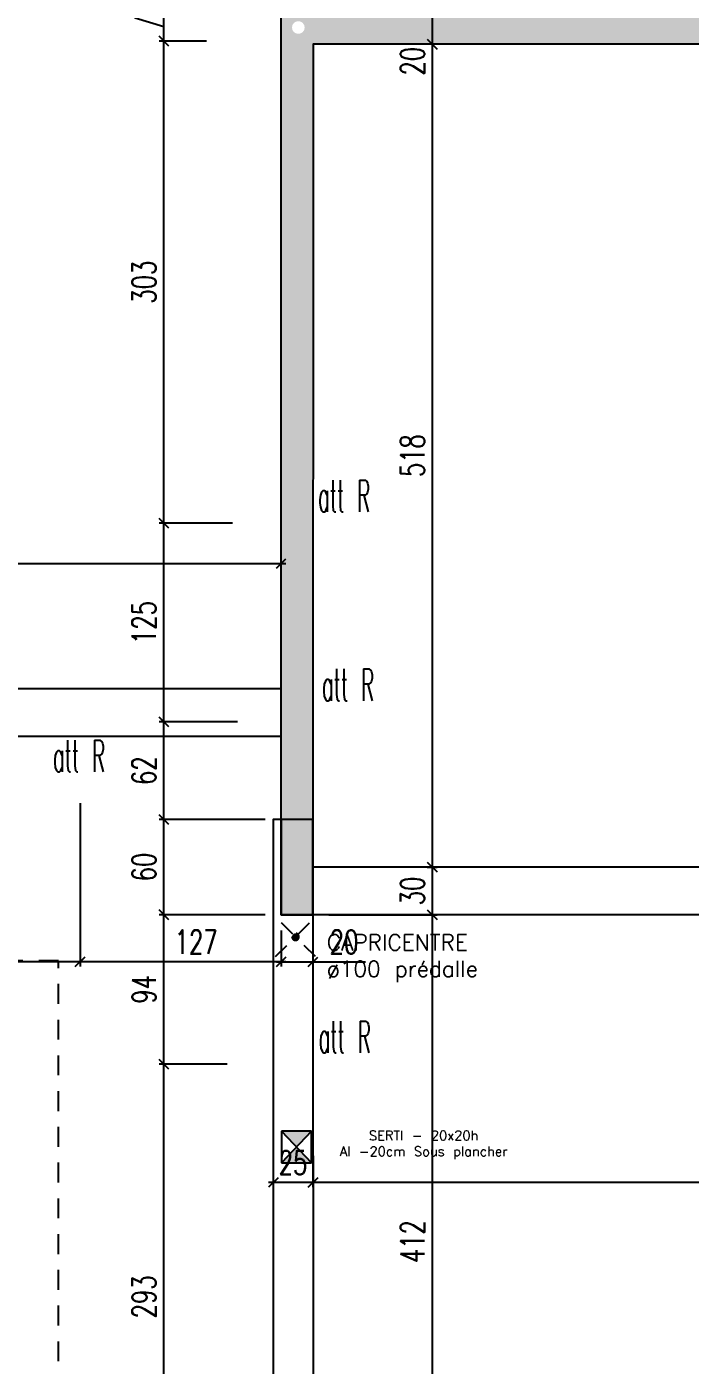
# Model space of a CAD drawing. Extents: x 307 to 786, y -197 to -94.
# Drawn here: x 380.37 to 384.55, y -173.38 to -164.95 of the extents above; entities that cross this region are included whole.
import ezdxf

# ---------------------------------------------------------------- set-up
doc = ezdxf.new("R2010")
doc.units = 0
doc.header["$LTSCALE"] = 0.5
doc.header["$MEASUREMENT"] = 0
doc.linetypes.add('CACHE', pattern=[0.375, 0.25, -0.125])
doc.linetypes.add('CONTINU', pattern=[0])
doc.layers.get('0').update_dxf_attribs({"linetype": 'CONTINUOUS'})
doc.layers.get('DEFPOINTS').update_dxf_attribs({"linetype": 'CONTINUOUS'})
for name, color, linetype in [('1_AJSA_vue2', 13, 'CONTINUOUS'), ('_ SERTI RESERVATION', 6, 'CACHE'), ('_ SERTI RESERVATION ENEDIS', 6, 'CONTINU'), ('_ SERTI RESERVATION SG', 6, 'CONTINU'), ('COTATION', 7, 'CONTINUOUS'), ('ELFOATTR', 7, 'CONTINUOUS'), ('MURS', 3, 'CONTINUOUS'), ('POCHAGE', 254, 'CONTINUOUS'), ('POTEAUX', 1, 'CONTINUOUS'), ('POUTRES', 2, 'CONTINUOUS'), ('REPERE-RAID', 4, 'CONTINUOUS')]:
    doc.layers.add(name, color=color, linetype=linetype)
doc.styles.add('ROMANS8', font='romans.shx', dxfattribs={"width": 0.7})
doc.styles.get("Standard").update_dxf_attribs({"font": 'txt.shx'})
doc.dimstyles.new('COT50 cm', dxfattribs={"dimtxt": 0.15, "dimasz": 0.06, "dimexe": 0.03, "dimexo": 0.1, "dimgap": 0.05, "dimtad": 1, "dimdec": 0, "dimlfac": 100, "dimzin": 0, "dimdsep": 46, "dimtxsty": 'ROMANS8', "dimblk1": 'OBLIQUE', "dimblk2": 'OBLIQUE', "dimsah": 1, "dimcen": 0.03, "dimdle": 0.03, "dimclrt": 1, "dimadec": 0, "dimazin": 0, "dimtfac": 1, "dimtdec": 0, "dimtmove": 0, "dimatfit": 3, "dimfxl": 1, "dimfxlon": 1, "dimtolj": 1, "dimtzin": 0, "dimlwd": -1, "dimlwe": -1, "dimarcsym": 0})

# ---------------------------------------------------------------- blocks, each defined once
blk = doc.blocks.new('_Oblique')
at = {"layer": 'COTATION', "color": 0, "lineweight": -2}
blk.add_line((-0.5, -0.5), (0.5, 0.5), dxfattribs=at)
blk = doc.blocks.new('*D1118')
at = {"layer": 'COTATION', "color": 0, "transparency": 16777216}
for p, q in [((381.2351, -174.4413), (381.2351, -171.4513)), ((381.6338, -171.4813), (381.2051, -171.4813)), ((381.7062, -174.4113), (381.2051, -174.4113))]:
    blk.add_line(p, q, dxfattribs=at)
at = {"layer": 'DEFPOINTS', "color": 0, "transparency": 16777216}
for p in [(381.2351, -171.4813), (381.7338, -171.4813), (381.8062, -174.4113)]:
    blk.add_point(p, dxfattribs=at)
at = {"layer": 'COTATION', "color": 0, "transparency": 16777216, "xscale": 0.06, "yscale": 0.06, "zscale": 0.06}
for p, rotation in [((381.2351, -171.4813), 90), ((381.2351, -174.4113), 270)]:
    blk.add_blockref('_Oblique', p, dxfattribs=dict(at, rotation=rotation))
at = {"layer": 'COTATION', "color": 1, "transparency": 16777216, "insert": (381.1101, -172.9463), "char_height": 0.15, "attachment_point": 5, "rotation": 90, "style": 'ROMANS8'}
blk.add_mtext('\\A1;293', dxfattribs=at)
blk = doc.blocks.new('*D1119')
at = {"layer": 'COTATION', "color": 0, "transparency": 16777216}
for p, q in [((381.2351, -171.5113), (381.2351, -170.5108)), ((381.8728, -170.5408), (381.2051, -170.5408)), ((381.6338, -171.4813), (381.2051, -171.4813))]:
    blk.add_line(p, q, dxfattribs=at)
at = {"layer": 'DEFPOINTS', "color": 0, "transparency": 16777216}
for p in [(381.2351, -170.5408), (381.9728, -170.5408), (381.7338, -171.4813)]:
    blk.add_point(p, dxfattribs=at)
at = {"layer": 'COTATION', "color": 0, "transparency": 16777216, "xscale": 0.06, "yscale": 0.06, "zscale": 0.06}
for p, rotation in [((381.2351, -170.5408), 90), ((381.2351, -171.4813), 270)]:
    blk.add_blockref('_Oblique', p, dxfattribs=dict(at, rotation=rotation))
at = {"layer": 'COTATION', "color": 1, "transparency": 16777216, "insert": (381.1101, -171.011), "char_height": 0.15, "attachment_point": 5, "rotation": 90, "style": 'ROMANS8'}
blk.add_mtext('\\A1;94', dxfattribs=at)
blk = doc.blocks.new('*D1120')
at = {"layer": 'COTATION', "color": 0, "transparency": 16777216}
for p, q in [((381.2351, -170.5708), (381.2351, -169.9114)), ((381.8728, -169.9414), (381.2051, -169.9414)), ((381.8728, -170.5408), (381.2051, -170.5408))]:
    blk.add_line(p, q, dxfattribs=at)
at = {"layer": 'DEFPOINTS', "color": 0, "transparency": 16777216}
for p in [(381.2351, -169.9414), (381.9728, -169.9414), (381.9728, -170.5408)]:
    blk.add_point(p, dxfattribs=at)
at = {"layer": 'COTATION', "color": 0, "transparency": 16777216, "xscale": 0.06, "yscale": 0.06, "zscale": 0.06}
for p, rotation in [((381.2351, -169.9414), 90), ((381.2351, -170.5408), 270)]:
    blk.add_blockref('_Oblique', p, dxfattribs=dict(at, rotation=rotation))
at = {"layer": 'COTATION', "color": 1, "transparency": 16777216, "insert": (381.1101, -170.2411), "char_height": 0.15, "attachment_point": 5, "rotation": 90, "style": 'ROMANS8'}
blk.add_mtext('\\A1;60', dxfattribs=at)
blk = doc.blocks.new('*D1121')
at = {"layer": 'COTATION', "color": 0, "transparency": 16777216}
for p, q in [((381.6982, -169.3263), (381.2051, -169.3263)), ((381.2351, -169.9714), (381.2351, -169.2963)), ((381.8728, -169.9414), (381.2051, -169.9414))]:
    blk.add_line(p, q, dxfattribs=at)
at = {"layer": 'DEFPOINTS', "color": 0, "transparency": 16777216}
for p in [(381.2351, -169.3263), (381.7982, -169.3263), (381.9728, -169.9414)]:
    blk.add_point(p, dxfattribs=at)
at = {"layer": 'COTATION', "color": 0, "transparency": 16777216, "xscale": 0.06, "yscale": 0.06, "zscale": 0.06}
for p, rotation in [((381.2351, -169.3263), 90), ((381.2351, -169.9414), 270)]:
    blk.add_blockref('_Oblique', p, dxfattribs=dict(at, rotation=rotation))
at = {"layer": 'COTATION', "color": 1, "transparency": 16777216, "insert": (381.1101, -169.6338), "char_height": 0.15, "attachment_point": 5, "rotation": 90, "style": 'ROMANS8'}
blk.add_mtext('\\A1;62', dxfattribs=at)
blk = doc.blocks.new('*D1122')
at = {"layer": 'COTATION', "color": 0, "transparency": 16777216}
for p, q in [((381.6657, -168.0763), (381.2051, -168.0763)), ((381.2351, -169.3563), (381.2351, -168.0463)), ((381.6982, -169.3263), (381.2051, -169.3263))]:
    blk.add_line(p, q, dxfattribs=at)
at = {"layer": 'DEFPOINTS', "color": 0, "transparency": 16777216}
for p in [(381.2351, -168.0763), (381.7657, -168.0763), (381.7982, -169.3263)]:
    blk.add_point(p, dxfattribs=at)
at = {"layer": 'COTATION', "color": 0, "transparency": 16777216, "xscale": 0.06, "yscale": 0.06, "zscale": 0.06}
for p, rotation in [((381.2351, -168.0763), 90), ((381.2351, -169.3263), 270)]:
    blk.add_blockref('_Oblique', p, dxfattribs=dict(at, rotation=rotation))
at = {"layer": 'COTATION', "color": 1, "transparency": 16777216, "insert": (381.1101, -168.7013), "char_height": 0.15, "attachment_point": 5, "rotation": 90, "style": 'ROMANS8'}
blk.add_mtext('\\A1;125', dxfattribs=at)
blk = doc.blocks.new('*D1123')
at = {"layer": 'COTATION', "color": 0, "transparency": 16777216}
for p, q in [((381.5028, -165.0413), (381.2051, -165.0413)), ((381.2351, -168.1063), (381.2351, -165.0113)), ((381.6657, -168.0763), (381.2051, -168.0763))]:
    blk.add_line(p, q, dxfattribs=at)
at = {"layer": 'DEFPOINTS', "color": 0, "transparency": 16777216}
for p in [(381.2351, -165.0413), (381.6028, -165.0413), (381.7657, -168.0763)]:
    blk.add_point(p, dxfattribs=at)
at = {"layer": 'COTATION', "color": 0, "transparency": 16777216, "xscale": 0.06, "yscale": 0.06, "zscale": 0.06}
for p, rotation in [((381.2351, -165.0413), 90), ((381.2351, -168.0763), 270)]:
    blk.add_blockref('_Oblique', p, dxfattribs=dict(at, rotation=rotation))
at = {"layer": 'COTATION', "color": 1, "transparency": 16777216, "insert": (381.1101, -166.5588), "char_height": 0.15, "attachment_point": 5, "rotation": 90, "style": 'ROMANS8'}
blk.add_mtext('\\A1;303', dxfattribs=at)
blk = doc.blocks.new('*D1124')
at = {"layer": 'COTATION', "color": 0, "transparency": 16777216}
for p, q in [((381.0551, -164.8973), (381.0551, -164.6423)), ((381.6828, -164.8613), (381.2051, -164.8613)), ((381.2351, -165.0713), (381.2351, -164.8313)), ((381.2351, -164.9513), (381.0551, -164.8973)), ((381.5028, -165.0413), (381.2051, -165.0413))]:
    blk.add_line(p, q, dxfattribs=at)
at = {"layer": 'DEFPOINTS', "color": 0, "transparency": 16777216}
for p in [(381.2351, -164.8613), (381.7828, -164.8613), (381.6028, -165.0413)]:
    blk.add_point(p, dxfattribs=at)
at = {"layer": 'COTATION', "color": 0, "transparency": 16777216, "xscale": 0.06, "yscale": 0.06, "zscale": 0.06}
for p, rotation in [((381.2351, -164.8613), 90), ((381.2351, -165.0413), 270)]:
    blk.add_blockref('_Oblique', p, dxfattribs=dict(at, rotation=rotation))
at = {"layer": 'COTATION', "color": 1, "transparency": 16777216, "insert": (380.9301, -164.7698), "char_height": 0.15, "attachment_point": 5, "rotation": 90, "style": 'ROMANS8'}
blk.add_mtext('\\A1;18', dxfattribs=at)
blk = doc.blocks.new('*D1133')
at = {"layer": 'COTATION', "color": 0, "transparency": 16777216}
for p, q in [((382.924, -174.6861), (382.924, -170.5109)), ((382.2733, -170.5409), (382.954, -170.5409)), ((382.273, -174.6561), (382.954, -174.6561))]:
    blk.add_line(p, q, dxfattribs=at)
at = {"layer": 'DEFPOINTS', "color": 0, "transparency": 16777216}
for p in [(382.1733, -170.5409), (382.924, -170.5409), (382.173, -174.6561)]:
    blk.add_point(p, dxfattribs=at)
at = {"layer": 'COTATION', "color": 0, "transparency": 16777216, "xscale": 0.06, "yscale": 0.06, "zscale": 0.06}
for p, rotation in [((382.924, -170.5409), 90), ((382.924, -174.6561), 270)]:
    blk.add_blockref('_Oblique', p, dxfattribs=dict(at, rotation=rotation))
at = {"layer": 'COTATION', "color": 1, "transparency": 16777216, "insert": (382.799, -172.5985), "char_height": 0.15, "attachment_point": 5, "rotation": 90, "style": 'ROMANS8'}
blk.add_mtext('\\A1;412', dxfattribs=at)
blk = doc.blocks.new('*D1134')
at = {"layer": 'COTATION', "color": 0, "transparency": 16777216}
for p, q in [((382.8909, -170.2409), (382.954, -170.2409)), ((382.924, -170.5709), (382.924, -170.2109)), ((382.2733, -170.5409), (382.954, -170.5409))]:
    blk.add_line(p, q, dxfattribs=at)
at = {"layer": 'DEFPOINTS', "color": 0, "transparency": 16777216}
for p in [(382.7909, -170.2409), (382.924, -170.2409), (382.1733, -170.5409)]:
    blk.add_point(p, dxfattribs=at)
at = {"layer": 'COTATION', "color": 0, "transparency": 16777216, "xscale": 0.06, "yscale": 0.06, "zscale": 0.06}
for p, rotation in [((382.924, -170.2409), 90), ((382.924, -170.5409), 270)]:
    blk.add_blockref('_Oblique', p, dxfattribs=dict(at, rotation=rotation))
at = {"layer": 'COTATION', "color": 1, "transparency": 16777216, "insert": (382.799, -170.3909), "char_height": 0.15, "attachment_point": 5, "rotation": 90, "style": 'ROMANS8'}
blk.add_mtext('\\A1;30', dxfattribs=at)
blk = doc.blocks.new('*D1135')
at = {"layer": 'COTATION', "color": 0, "transparency": 16777216}
for p, q in [((382.924, -170.2709), (382.924, -165.0313)), ((382.9251, -165.0613), (382.894, -165.0613)), ((382.8909, -170.2409), (382.954, -170.2409))]:
    blk.add_line(p, q, dxfattribs=at)
at = {"layer": 'DEFPOINTS', "color": 0, "transparency": 16777216}
for p in [(382.924, -165.0613), (383.0251, -165.0613), (382.7909, -170.2409)]:
    blk.add_point(p, dxfattribs=at)
at = {"layer": 'COTATION', "color": 0, "transparency": 16777216, "xscale": 0.06, "yscale": 0.06, "zscale": 0.06}
for p, rotation in [((382.924, -165.0613), 90), ((382.924, -170.2409), 270)]:
    blk.add_blockref('_Oblique', p, dxfattribs=dict(at, rotation=rotation))
at = {"layer": 'COTATION', "color": 1, "transparency": 16777216, "insert": (382.799, -167.6511), "char_height": 0.15, "attachment_point": 5, "rotation": 90, "style": 'ROMANS8'}
blk.add_mtext('\\A1;518', dxfattribs=at)
blk = doc.blocks.new('*D1136')
at = {"layer": 'COTATION', "color": 0, "transparency": 16777216}
for p, q in [((382.8724, -164.8613), (382.954, -164.8613)), ((382.924, -165.0913), (382.924, -164.8313)), ((382.9251, -165.0613), (382.894, -165.0613))]:
    blk.add_line(p, q, dxfattribs=at)
at = {"layer": 'DEFPOINTS', "color": 0, "transparency": 16777216}
for p in [(382.7724, -164.8613), (382.924, -164.8613), (383.0251, -165.0613)]:
    blk.add_point(p, dxfattribs=at)
at = {"layer": 'COTATION', "color": 0, "transparency": 16777216, "xscale": 0.06, "yscale": 0.06, "zscale": 0.06}
for p, rotation in [((382.924, -164.8613), 90), ((382.924, -165.0613), 270)]:
    blk.add_blockref('_Oblique', p, dxfattribs=dict(at, rotation=rotation))
at = {"layer": 'COTATION', "color": 1, "transparency": 16777216, "insert": (382.799, -165.1679), "char_height": 0.15, "attachment_point": 5, "rotation": 90, "style": 'ROMANS8'}
blk.add_mtext('\\A1;20', dxfattribs=at)
blk = doc.blocks.new('*D1328')
at = {"layer": 'COTATION', "color": 0, "transparency": 16777216}
for p, q in [((388.0528, -171.9459), (388.0528, -172.2566)), ((382.1729, -172.0955), (382.1729, -172.2566)), ((388.0828, -172.2266), (382.1429, -172.2266))]:
    blk.add_line(p, q, dxfattribs=at)
at = {"layer": 'DEFPOINTS', "color": 0, "transparency": 16777216}
for p in [(388.0528, -171.8459), (382.1729, -171.9955), (382.1729, -172.2266)]:
    blk.add_point(p, dxfattribs=at)
at = {"layer": 'COTATION', "color": 0, "transparency": 16777216, "xscale": 0.06, "yscale": 0.06, "zscale": 0.06, "rotation": 180}
blk.add_blockref('_Oblique', (382.1729, -172.2266), dxfattribs=at)
at = {"layer": 'COTATION', "color": 0, "transparency": 16777216, "xscale": 0.06, "yscale": 0.06, "zscale": 0.06}
blk.add_blockref('_Oblique', (388.0528, -172.2266), dxfattribs=at)
at = {"layer": 'COTATION', "color": 1, "transparency": 16777216, "insert": (385.1128, -172.1016), "char_height": 0.15, "attachment_point": 5, "style": 'ROMANS8'}
blk.add_mtext('\\A1;588', dxfattribs=at)
blk = doc.blocks.new('*D1329')
at = {"layer": 'COTATION', "color": 0, "transparency": 16777216}
for p, q in [((382.1729, -172.0955), (382.1729, -172.2566)), ((381.9229, -172.1414), (381.9229, -172.2566)), ((382.2029, -172.2266), (381.8929, -172.2266))]:
    blk.add_line(p, q, dxfattribs=at)
at = {"layer": 'DEFPOINTS', "color": 0, "transparency": 16777216}
for p in [(382.1729, -171.9955), (381.9229, -172.0414), (381.9229, -172.2266)]:
    blk.add_point(p, dxfattribs=at)
at = {"layer": 'COTATION', "color": 0, "transparency": 16777216, "xscale": 0.06, "yscale": 0.06, "zscale": 0.06, "rotation": 180}
blk.add_blockref('_Oblique', (381.9229, -172.2266), dxfattribs=at)
at = {"layer": 'COTATION', "color": 0, "transparency": 16777216, "xscale": 0.06, "yscale": 0.06, "zscale": 0.06}
blk.add_blockref('_Oblique', (382.1729, -172.2266), dxfattribs=at)
at = {"layer": 'COTATION', "color": 1, "transparency": 16777216, "insert": (382.0479, -172.1016), "char_height": 0.15, "attachment_point": 5, "style": 'ROMANS8'}
blk.add_mtext('\\A1;25', dxfattribs=at)
blk = doc.blocks.new('*D1330')
at = {"layer": 'COTATION', "color": 0, "transparency": 16777216}
for p, q in [((375.243, -168.3302), (382.0028, -168.3302)), ((375.273, -168.3302), (375.273, -168.3602)), ((381.9728, -168.3302), (381.9728, -168.3002))]:
    blk.add_line(p, q, dxfattribs=at)
at = {"layer": 'DEFPOINTS', "color": 0, "transparency": 16777216}
for p in [(375.273, -168.302), (381.9728, -168.3302), (381.9728, -168.3638)]:
    blk.add_point(p, dxfattribs=at)
at = {"layer": 'COTATION', "color": 0, "transparency": 16777216, "xscale": 0.06, "yscale": 0.06, "zscale": 0.06, "rotation": 180}
blk.add_blockref('_Oblique', (375.273, -168.3302), dxfattribs=at)
at = {"layer": 'COTATION', "color": 0, "transparency": 16777216, "xscale": 0.06, "yscale": 0.06, "zscale": 0.06}
blk.add_blockref('_Oblique', (381.9728, -168.3302), dxfattribs=at)
at = {"layer": 'COTATION', "color": 1, "transparency": 16777216, "insert": (378.6229, -168.2052), "char_height": 0.15, "attachment_point": 5, "style": 'ROMANS8'}
blk.add_mtext('\\A1;670', dxfattribs=at)
blk = doc.blocks.new('*D1331')
at = {"layer": 'COTATION', "color": 0, "transparency": 16777216}
for p, q in [((381.9728, -170.6408), (381.9728, -170.8674)), ((382.1728, -170.6413), (382.1728, -170.8674)), ((381.9428, -170.8374), (382.1728, -170.8374)), ((382.1728, -170.8374), (382.5028, -170.8374))]:
    blk.add_line(p, q, dxfattribs=at)
at = {"layer": 'DEFPOINTS', "color": 0, "transparency": 16777216}
for p in [(381.9728, -170.5408), (382.1728, -170.5413), (382.1728, -170.8374)]:
    blk.add_point(p, dxfattribs=at)
at = {"layer": 'COTATION', "color": 0, "transparency": 16777216, "xscale": 0.06, "yscale": 0.06, "zscale": 0.06, "rotation": 180}
blk.add_blockref('_Oblique', (381.9728, -170.8374), dxfattribs=at)
at = {"layer": 'COTATION', "color": 0, "transparency": 16777216, "xscale": 0.06, "yscale": 0.06, "zscale": 0.06}
blk.add_blockref('_Oblique', (382.1728, -170.8374), dxfattribs=at)
at = {"layer": 'COTATION', "color": 1, "transparency": 16777216, "insert": (382.3678, -170.7124), "char_height": 0.15, "attachment_point": 5, "style": 'ROMANS8'}
blk.add_mtext('\\A1;20', dxfattribs=at)
blk = doc.blocks.new('*D1332')
at = {"layer": 'COTATION', "color": 0, "transparency": 16777216}
for p, q in [((380.7077, -169.8374), (380.7077, -170.8674)), ((381.9728, -170.6408), (381.9728, -170.8674)), ((382.0028, -170.8374), (380.6777, -170.8374))]:
    blk.add_line(p, q, dxfattribs=at)
at = {"layer": 'DEFPOINTS', "color": 0, "transparency": 16777216}
for p in [(380.7077, -169.6551), (381.9728, -170.5408), (380.7077, -170.8374)]:
    blk.add_point(p, dxfattribs=at)
at = {"layer": 'COTATION', "color": 0, "transparency": 16777216, "xscale": 0.06, "yscale": 0.06, "zscale": 0.06, "rotation": 180}
blk.add_blockref('_Oblique', (380.7077, -170.8374), dxfattribs=at)
at = {"layer": 'COTATION', "color": 0, "transparency": 16777216, "xscale": 0.06, "yscale": 0.06, "zscale": 0.06}
blk.add_blockref('_Oblique', (381.9728, -170.8374), dxfattribs=at)
at = {"layer": 'COTATION', "color": 1, "transparency": 16777216, "insert": (381.438, -170.7124), "char_height": 0.15, "attachment_point": 5, "style": 'ROMANS8'}
blk.add_mtext('\\A1;127', dxfattribs=at)
blk = doc.blocks.new('*D1333')
at = {"layer": 'COTATION', "color": 0, "transparency": 16777216}
for p, q in [((379.5428, -169.8374), (379.5428, -170.8674)), ((380.7077, -169.8374), (380.7077, -170.8674)), ((380.7377, -170.8374), (379.5128, -170.8374))]:
    blk.add_line(p, q, dxfattribs=at)
at = {"layer": 'DEFPOINTS', "color": 0, "transparency": 16777216}
for p in [(379.5428, -169.4163), (380.7077, -169.6551), (379.5428, -170.8374)]:
    blk.add_point(p, dxfattribs=at)
at = {"layer": 'COTATION', "color": 0, "transparency": 16777216, "xscale": 0.06, "yscale": 0.06, "zscale": 0.06, "rotation": 180}
blk.add_blockref('_Oblique', (379.5428, -170.8374), dxfattribs=at)
at = {"layer": 'COTATION', "color": 0, "transparency": 16777216, "xscale": 0.06, "yscale": 0.06, "zscale": 0.06}
blk.add_blockref('_Oblique', (380.7077, -170.8374), dxfattribs=at)
at = {"layer": 'COTATION', "color": 1, "transparency": 16777216, "insert": (380.1252, -170.7124), "char_height": 0.15, "attachment_point": 5, "style": 'ROMANS8'}
blk.add_mtext('\\A1;116', dxfattribs=at)
blk = doc.blocks.new('Ldouille')
h = blk.add_hatch(color=256)
h.dxf.hatch_style = 1
h.paths.add_polyline_path([(8.8, 0, 1), (-8.8, 0, 1)])
for p, q in [((-50, 50), (50, -50)), ((50, 50), (-50, -50))]:
    blk.add_line(p, q)
blk.add_circle((0, 0), 8.82)
at = {"layer": 'ELFOATTR', "flags": 11}
for tag, p in [('LUM', (45.3, -4.4, 0)), ('NOM', (45.3, -21.2, 0))]:
    blk.add_attdef(tag, p, '', height=10, dxfattribs=at)

msp = doc.modelspace()

# ---------------------------------------------------------------- hatches: boundary and pattern name
at = {"layer": '_ SERTI RESERVATION ENEDIS', "linetype": 'CONTINU'}
h = msp.add_hatch(color=6, dxfattribs=at)
h.dxf.hatch_style = 1
h.paths.add_polyline_path([(382.0694, -172.0023), (382.1644, -171.9023), (381.9744, -171.9023)])
h.paths.add_polyline_path([(382.1644, -172.1023), (382.0694, -172.0023), (381.9744, -172.1023)])
at = {"layer": 'POCHAGE'}
h = msp.add_hatch(color=256, dxfattribs=at)
h.dxf.hatch_style = 1
h.paths.add_polyline_path([(382.173, -164.8613), (382.1728, -162.6513), (375.273, -162.6513), (375.273, -162.8513), (381.973, -162.8513), (381.9728, -169.9414), (382.1728, -169.9413), (382.173, -165.0613), (388.0528, -165.0613), (388.0528, -169.9412), (388.2328, -169.9412), (388.2328, -165.0613), (390.8066, -165.0613), (390.8065, -169.9412), (390.9866, -169.9412), (390.9866, -165.0613), (396.8899, -165.0613), (396.8899, -170.9414), (397.0699, -170.9414), (397.0699, -165.0613), (400.7886, -165.0614), (400.7886, -171.6264), (402.5637, -171.6263), (402.5637, -171.4463), (400.9687, -171.4463), (400.9687, -167.6316), (402.2767, -167.6317), (402.2766, -168.685), (402.4566, -168.685), (402.4566, -166.4416), (402.2767, -166.4416), (402.2767, -167.4516), (400.9687, -167.4516), (400.9687, -165.0612), (400.9687, -165.0613), (403.8098, -165.0613), (403.8098, -169.9609), (402.4592, -169.9609), (402.4592, -169.8409), (402.2793, -169.8409), (402.2793, -170.141), (403.8098, -170.141), (403.8098, -171.6263), (403.969, -171.6263), (403.969, -171.621), (403.9699, -164.8613)])
edge = h.paths.add_edge_path(flags=16)
edge.add_arc((396.9697, -164.9585), 0.04, 0, 360)
edge = h.paths.add_edge_path(flags=16)
edge.add_arc((400.8684, -164.9598), 0.04, 0, 360)
edge = h.paths.add_edge_path(flags=16)
edge.add_arc((400.8684, -167.5416), 0.04, 0, 360)
edge = h.paths.add_edge_path(flags=16)
edge.add_arc((402.3696, -166.5416), 0.04, 0, 360)
edge = h.paths.add_edge_path(flags=16)
edge.add_arc((402.3667, -167.5416), 0.04, 0, 360)
edge = h.paths.add_edge_path(flags=16)
edge.add_arc((403.8697, -164.9598), 0.04, 0, 360)
edge = h.paths.add_edge_path(flags=16)
edge.add_arc((402.3663, -168.586), 0.04, 0, 360)
edge = h.paths.add_edge_path(flags=16)
edge.add_arc((400.8684, -171.5263), 0.04, 0, 360)
edge = h.paths.add_edge_path(flags=16)
edge.add_arc((402.4647, -171.5268), 0.04, 0, 360)
edge = h.paths.add_edge_path(flags=16)
edge.add_arc((390.8965, -164.9575), 0.04, 0, 360)
edge = h.paths.add_edge_path(flags=16)
edge.add_arc((403.8897, -171.5263), 0.04, 0, 360)
edge = h.paths.add_edge_path(flags=16)
edge.add_arc((388.1428, -164.957), 0.04, 0, 360)
edge = h.paths.add_edge_path(flags=16)
edge.add_arc((382.0807, -164.9559), 0.04, 0, 360)
edge = h.paths.add_edge_path(flags=16)
edge.add_arc((382.0811, -162.7541), 0.04, 0, 360)
at = {"layer": 'POTEAUX'}
h = msp.add_hatch(color=256, dxfattribs=at)
h.dxf.hatch_style = 1
h.paths.add_polyline_path([(382.1728, -169.9413), (381.9727, -169.9414), (381.9728, -170.5413), (382.1728, -170.5413)])

# ---------------------------------------------------------------- linework, layer by layer
at = {"layer": '1_AJSA_vue2', "linetype": 'CACHE'}
msp.add_lwpolyline([(381.9844, -179.8763), (380.5728, -179.8763), (380.5728, -170.8312), (375.0328, -170.8312), (375.0328, -169.4312)], dxfattribs=at)
at = {"layer": '_ SERTI RESERVATION ENEDIS', "linetype": 'CONTINU'}
for p, q in [((381.9744, -171.9023), (381.9744, -172.1023)), ((382.1644, -171.9023), (381.9744, -171.9023)), ((381.9744, -171.9023), (382.1644, -172.1023)), ((382.1644, -171.9023), (381.9744, -172.1023)), ((382.1644, -172.1023), (382.1644, -171.9023)), ((381.9744, -172.1023), (382.1644, -172.1023))]:
    msp.add_line(p, q, dxfattribs=at)
at = {"layer": 'MURS'}
msp.add_lwpolyline([(402.5637, -171.6263), (400.7886, -171.6264), (400.7886, -165.0614), (397.0699, -165.0613), (397.0699, -171.5412), (396.8899, -171.5412), (396.8899, -165.0613), (390.9866, -165.0613), (390.9866, -170.5412), (390.8064, -170.5412), (390.8066, -165.0613), (388.2328, -165.0613), (388.2328, -170.5412), (388.0528, -170.5412), (388.0528, -165.0613), (382.173, -165.0613), (382.1728, -170.5412), (381.9728, -170.5412), (381.973, -162.8513), (375.073, -162.8513)], dxfattribs=at)
at = {"layer": 'POTEAUX'}
msp.add_lwpolyline([(382.1728, -169.9413), (381.9727, -169.9414), (381.9728, -170.5413), (382.1728, -170.5413)], close=True, dxfattribs=at)
at = {"layer": 'POUTRES'}
for p, q in [((375.273, -169.1163), (381.9728, -169.1163)), ((375.2532, -169.4163), (381.9728, -169.4163)), ((388.0528, -170.2412), (382.1728, -170.2409)), ((396.8899, -170.5416), (382.1728, -170.5409)), ((382.1728, -170.5412), (382.1731, -175.2561))]:
    msp.add_line(p, q, dxfattribs=at)
msp.add_lwpolyline([(381.9727, -169.9414), (381.9227, -169.9414), (381.9231, -175.2561)], dxfattribs=at)

# ---------------------------------------------------------------- block references
at = {"layer": '_ SERTI RESERVATION', "xscale": -0.002500000019839044, "yscale": 0.002500000019839044, "zscale": 0.003999999999999999, "rotation": 180}
msp.add_blockref('Ldouille', (382.0628, -170.6795), dxfattribs=at)

# ---------------------------------------------------------------- texts
at = {"layer": '_ SERTI RESERVATION', "linetype": 'ByBlock', "insert": (382.2601, -170.6648), "char_height": 0.1, "attachment_point": 1}
msp.add_mtext_dynamic_manual_height_columns('CAPRICENTRE\\Pø100 prédalle', width=1.472691, gutter_width=7.9227, heights=[0], dxfattribs=at)
at = {"layer": '_ SERTI RESERVATION SG', "linetype": 'ByBlock', "insert": (382.1335, -171.9), "char_height": 0.06, "attachment_point": 1}
msp.add_mtext_dynamic_manual_height_columns('\\pxqc;SERTI - 20x20h\\PAI -20cm Sous plancher', width=1.470611, gutter_width=1, heights=[0], dxfattribs=at)
at = {"layer": 'REPERE-RAID', "color": 4, "width": 0.45}
for p in [(382.2042, -168.0048), (382.2287, -169.1934), (380.5366, -169.6421), (382.2076, -171.4098)]:
    msp.add_text('att R', height=0.2, dxfattribs=at).set_placement(p)

# ---------------------------------------------------------------- dimensions: what is measured, and where the dimension line sits
at = {"layer": 'COTATION'}
for base, p1, p2, picture, middle in [((381.2351, -164.8613), (381.6028, -165.0413), (381.7828, -164.8613), '*D1124', (380.9301, -164.8473)), ((381.23514, -165.041265), (381.765735, -168.076263), (381.602759, -165.041265), '*D1123', (381.11014, -166.558764)), ((382.924, -165.0613), (382.7909, -170.2409), (383.0251, -165.0613), '*D1135', (382.799, -167.6511)), ((381.2351, -168.0763), (381.7982, -169.3263), (381.7657, -168.0763), '*D1122', (381.1101, -168.7013)), ((381.2351, -169.3263), (381.9728, -169.9414), (381.7982, -169.3263), '*D1121', (381.1101, -169.6338)), ((381.2351, -169.9414), (381.9728, -170.5408), (381.9728, -169.9414), '*D1120', (381.1101, -170.2411)), ((382.924, -170.2409), (382.1733, -170.5409), (382.7909, -170.2409), '*D1134', (382.799, -170.3909)), ((381.2351, -170.5408), (381.7338, -171.4813), (381.9728, -170.5408), '*D1119', (381.1101, -171.011)), ((382.924, -170.5409), (382.173, -174.6561), (382.1733, -170.5409), '*D1133', (382.799, -172.5985)), ((381.2351, -171.4813), (381.8062, -174.4113), (381.7338, -171.4813), '*D1118', (381.1101, -172.9463))]:
    dim = msp.add_linear_dim(base=base, p1=p1, p2=p2, angle=90, dimstyle='COT50 cm', override={"dimtmove": 1}, dxfattribs=at)
    dim.commit()
    dim.dimension.update_dxf_attribs({"geometry": picture, "text_midpoint": middle})
dim = msp.add_linear_dim(base=(382.924, -164.8613), p1=(383.0251, -165.0613), p2=(382.7724, -164.8613), angle=90, dimstyle='COT50 cm', override={"dimtmove": 1}, dxfattribs=at)
dim.commit()
dim.dimension.update_dxf_attribs({"geometry": '*D1136', "text_midpoint": (382.924, -165.1679), "dimtype": 160})
for base, p1, p2, picture, middle in [((381.9728, -168.3302), (375.273, -168.302), (381.9728, -168.3638), '*D1330', (378.6229, -168.2052)), ((382.1728, -170.8374), (381.9728, -170.5408), (382.1728, -170.5413), '*D1331', (382.3678, -170.7124))]:
    dim = msp.add_linear_dim(base=base, p1=p1, p2=p2, dimstyle='COT50 cm', dxfattribs=at)
    dim.commit()
    dim.dimension.update_dxf_attribs({"geometry": picture, "text_midpoint": middle})
for base, p1, p2, picture, middle in [((379.5428, -170.8374), (380.7077, -169.6551), (379.5428, -169.4163), '*D1333', (380.1252, -170.7124)), ((382.1729, -172.2266), (388.0528, -171.8459), (382.1729, -171.9955), '*D1328', (385.1128, -172.1016))]:
    dim = msp.add_linear_dim(base=base, p1=p1, p2=p2, dimstyle='COT50 cm', override={"dimtmove": 1}, dxfattribs=at)
    dim.commit()
    dim.dimension.update_dxf_attribs({"geometry": picture, "text_midpoint": middle})
for base, p1, p2, picture, middle in [((380.7077, -170.8374), (381.9728, -170.5408), (380.7077, -169.6551), '*D1332', (381.438, -170.8374)), ((381.9229, -172.2266), (382.1729, -171.9955), (381.9229, -172.0414), '*D1329', (382.0479, -172.2266))]:
    dim = msp.add_linear_dim(base=base, p1=p1, p2=p2, dimstyle='COT50 cm', override={"dimtmove": 1}, dxfattribs=at)
    dim.commit()
    dim.dimension.update_dxf_attribs({"geometry": picture, "text_midpoint": middle, "dimtype": 160})

doc.saveas('drawing.dxf')
